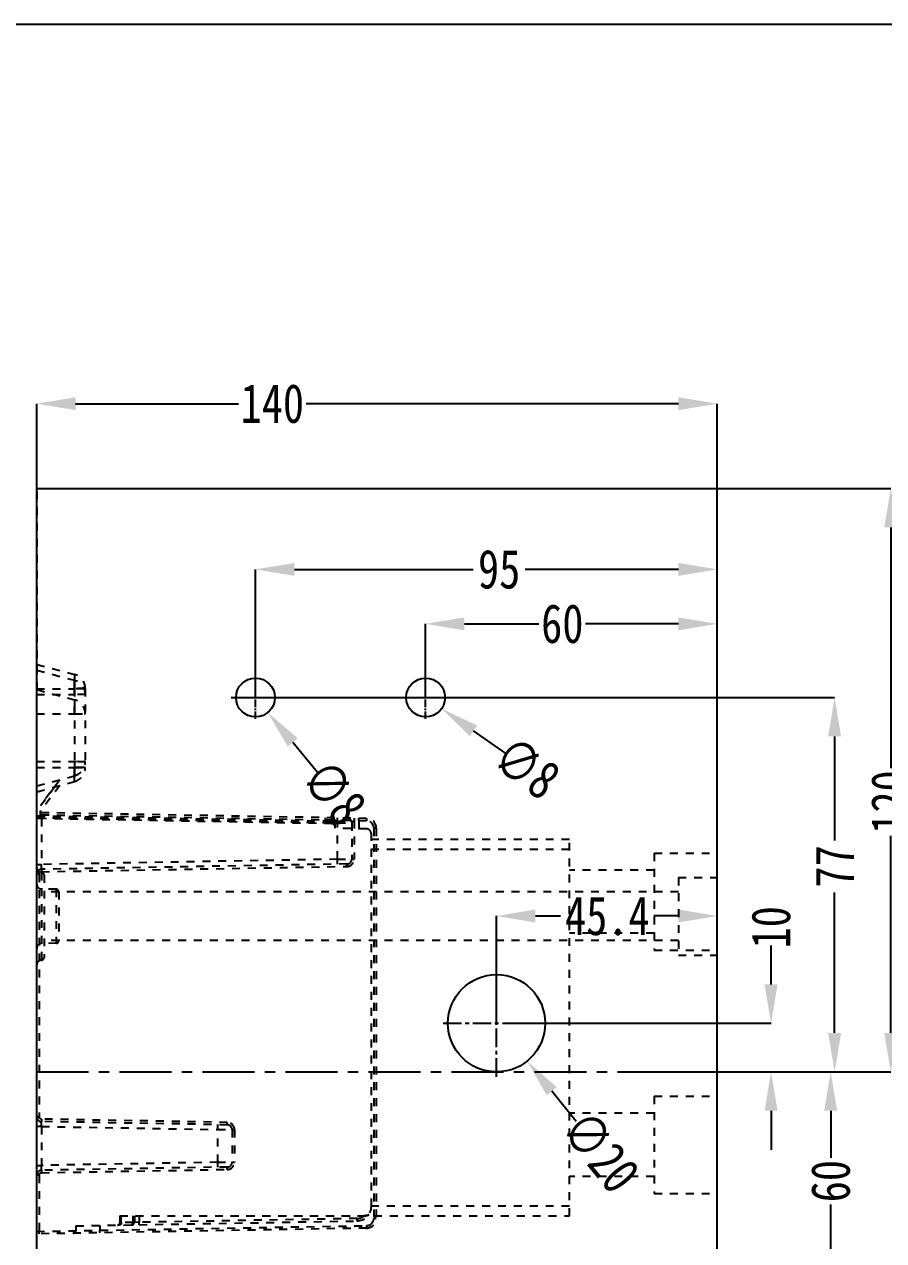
# Model space of a CAD drawing. Header units: millimetres. Extents: x 1803 to 4269, y -6912 to 1836.
# Drawn here: x 3131.9 to 3308.7, y -2241.4 to -1991.2 of the extents above; entities that cross this region are included whole.
import ezdxf

# ---------------------------------------------------------------- set-up
doc = ezdxf.new("R2010")
doc.units = ezdxf.units.MM
doc.header["$LTSCALE"] = 16.335
doc.header["$PDMODE"] = 3
doc.header["$PDSIZE"] = 0.3125
doc.linetypes.add('CENTER', pattern=[0.6, 0.375, -0.075, 0.075, -0.075])
doc.linetypes.add('HIDDEN', pattern=[0.2, 0.1, -0.1])
doc.layers.get('0').update_dxf_attribs({"linetype": 'CONTINUOUS'})
doc.layers.get('Defpoints').update_dxf_attribs({"linetype": 'CONTINUOUS'})
doc.layers.add('DEFAULT_2', color=8, linetype='HIDDEN')
doc.styles.get("Standard").update_dxf_attribs({"font": 'txt', "width": 0.8})
doc.dimstyles.new('11', dxfattribs={"dimtxt": 8, "dimasz": 8, "dimexe": 0, "dimexo": 0, "dimgap": 0, "dimtad": 0, "dimdsep": 46, "dimtxsty": 'Standard', "dimcen": 0, "dimclrd": 4, "dimclre": 4, "dimclrt": 6, "dimazin": 0, "dimtp": 0.01, "dimtm": 0.01, "dimtfac": 1, "dimtofl": 0, "dimtmove": 0, "dimatfit": 3, "dimfxl": 0, "dimtolj": 1, "dimarcsym": 0})

# ---------------------------------------------------------------- blocks, each defined once
blk = doc.blocks.new('*D206')
at = {"color": 4, "lineweight": -2}
for p, q in [((3134.47, -2086.69), (3134.47, -2069.25)), ((3142.47, -2069.25), (3176, -2069.25)), ((3266.47, -2069.25), (3189.87, -2069.25)), ((3274.47, -2086.69), (3274.47, -2069.25))]:
    blk.add_line(p, q, dxfattribs=at)
at = {"color": 4}
for points in [[(3142.47, -2067.92), (3142.47, -2070.58), (3134.47, -2069.25)], [(3266.47, -2067.92), (3266.47, -2070.58), (3274.47, -2069.25)]]:
    blk.add_solid(points, dxfattribs=at)
at = {"layer": 'Defpoints', "color": 0}
for p in [(3134.47, -2069.25), (3134.47, -2086.69), (3274.47, -2086.69)]:
    blk.add_point(p, dxfattribs=at)
at = {"color": 6, "insert": (3182.94, -2069.25), "char_height": 8, "attachment_point": 5}
blk.add_mtext('\\A1;140', dxfattribs=at)
blk = doc.blocks.new('*D207')
at = {"color": 4, "lineweight": -2}
blk.add_line((3245.44, -2216.88), (3240.41, -2210.67), dxfattribs=at)
at = {"color": 4}
blk.add_solid([(3241.44, -2209.83), (3239.37, -2211.51), (3235.37, -2204.45)], dxfattribs=at)
at = {"layer": 'Defpoints', "color": 0}
for p in [(3222.77, -2188.92), (3235.37, -2204.45)]:
    blk.add_point(p, dxfattribs=at)
at = {"color": 6, "insert": (3250.48, -2223.1), "char_height": 8, "attachment_point": 5, "rotation": 309.0355}
blk.add_mtext('\\A1;∅20', dxfattribs=at)
blk = doc.blocks.new('*D210')
at = {"color": 4, "lineweight": -2}
for p, q in [((3214.47, -2129.69), (3214.47, -2114.53)), ((3222.47, -2114.53), (3237.79, -2114.53)), ((3266.47, -2114.53), (3247.39, -2114.53)), ((3274.47, -2129.69), (3274.47, -2114.53))]:
    blk.add_line(p, q, dxfattribs=at)
at = {"color": 4}
for points in [[(3222.47, -2113.2), (3222.47, -2115.87), (3214.47, -2114.53)], [(3266.47, -2113.2), (3266.47, -2115.87), (3274.47, -2114.53)]]:
    blk.add_solid(points, dxfattribs=at)
at = {"layer": 'Defpoints', "color": 0}
for p in [(3274.47, -2114.53), (3214.47, -2129.69), (3274.47, -2129.69)]:
    blk.add_point(p, dxfattribs=at)
at = {"color": 6, "insert": (3242.59, -2114.53), "char_height": 8, "attachment_point": 5}
blk.add_mtext('\\A1;60', dxfattribs=at)
blk = doc.blocks.new('*D211')
at = {"color": 4, "lineweight": -2}
for p, q in [((3179.47, -2129.69), (3179.47, -2103.33)), ((3187.47, -2103.33), (3224.27, -2103.33)), ((3266.47, -2103.33), (3234.93, -2103.33)), ((3274.47, -2129.69), (3274.47, -2103.33))]:
    blk.add_line(p, q, dxfattribs=at)
at = {"color": 4}
for points in [[(3187.47, -2102), (3187.47, -2104.66), (3179.47, -2103.33)], [(3266.47, -2102), (3266.47, -2104.66), (3274.47, -2103.33)]]:
    blk.add_solid(points, dxfattribs=at)
at = {"layer": 'Defpoints', "color": 0}
for p in [(3179.47, -2103.33), (3179.47, -2129.69), (3274.47, -2129.69)]:
    blk.add_point(p, dxfattribs=at)
at = {"color": 6, "insert": (3229.6, -2103.33), "char_height": 8, "attachment_point": 5}
blk.add_mtext('\\A1;95', dxfattribs=at)
blk = doc.blocks.new('*D212')
at = {"color": 4, "lineweight": -2}
blk.add_line((3230.89, -2141.1), (3224.32, -2136.53), dxfattribs=at)
at = {"color": 4}
blk.add_solid([(3225.08, -2135.44), (3223.56, -2137.63), (3217.75, -2131.97)], dxfattribs=at)
at = {"layer": 'Defpoints', "color": 0}
for p in [(3211.18, -2127.4), (3217.75, -2131.97)]:
    blk.add_point(p, dxfattribs=at)
at = {"color": 6, "insert": (3235.27, -2144.14), "char_height": 8, "attachment_point": 5, "rotation": 325.2051}
blk.add_mtext('\\A1;∅8', dxfattribs=at)
blk = doc.blocks.new('*D213')
at = {"color": 4, "lineweight": -2}
blk.add_line((3192.23, -2145.08), (3187.13, -2138.93), dxfattribs=at)
at = {"color": 4}
blk.add_solid([(3188.15, -2138.07), (3186.1, -2139.78), (3182.02, -2132.77)], dxfattribs=at)
at = {"layer": 'Defpoints', "color": 0}
for p in [(3176.92, -2126.61), (3182.02, -2132.77)]:
    blk.add_point(p, dxfattribs=at)
at = {"color": 6, "insert": (3195.64, -2149.19), "char_height": 8, "attachment_point": 5, "rotation": 309.6561}
blk.add_mtext('\\A1;∅8', dxfattribs=at)
blk = doc.blocks.new('*D228')
at = {"color": 4, "lineweight": -2}
for p, q in [((3229.07, -2196.69), (3229.07, -2174.62)), ((3237.07, -2174.62), (3242.25, -2174.62)), ((3266.47, -2174.62), (3261.45, -2174.62)), ((3274.47, -2196.69), (3274.47, -2174.62))]:
    blk.add_line(p, q, dxfattribs=at)
at = {"color": 4}
for points in [[(3237.07, -2173.28), (3237.07, -2175.95), (3229.07, -2174.62)], [(3266.47, -2173.28), (3266.47, -2175.95), (3274.47, -2174.62)]]:
    blk.add_solid(points, dxfattribs=at)
at = {"layer": 'Defpoints', "color": 0}
for p in [(3274.47, -2174.62), (3229.07, -2196.69), (3274.47, -2196.69)]:
    blk.add_point(p, dxfattribs=at)
at = {"color": 6, "insert": (3251.85, -2174.62), "char_height": 8, "attachment_point": 5}
blk.add_mtext('\\A1;45.4', dxfattribs=at)
blk = doc.blocks.new('*D229')
at = {"color": 4, "lineweight": -2}
for p, q in [((3285.53, -2188.69), (3285.53, -2180.69)), ((3232.53, -2196.69), (3285.53, -2196.69)), ((3254.64, -2206.69), (3285.53, -2206.69)), ((3285.53, -2214.69), (3285.53, -2222.69))]:
    blk.add_line(p, q, dxfattribs=at)
at = {"color": 4}
for points in [[(3284.2, -2188.69), (3286.87, -2188.69), (3285.53, -2196.69)], [(3284.2, -2214.69), (3286.87, -2214.69), (3285.53, -2206.69)]]:
    blk.add_solid(points, dxfattribs=at)
at = {"layer": 'Defpoints', "color": 0}
for p in [(3232.53, -2196.69), (3254.64, -2206.69), (3285.53, -2206.69)]:
    blk.add_point(p, dxfattribs=at)
at = {"color": 6, "insert": (3285.53, -2176.95), "char_height": 8, "attachment_point": 5, "rotation": 90}
blk.add_mtext('\\A1;10', dxfattribs=at)
blk = doc.blocks.new('*D230')
at = {"color": 4, "lineweight": -2}
for p, q in [((3265.88, -2086.69), (3310.16, -2086.69)), ((3310.16, -2094.69), (3310.16, -2144.24)), ((3310.16, -2198.69), (3310.16, -2158.11)), ((3259.29, -2206.69), (3310.16, -2206.69))]:
    blk.add_line(p, q, dxfattribs=at)
at = {"color": 4}
for points in [[(3308.82, -2094.69), (3311.49, -2094.69), (3310.16, -2086.69)], [(3308.82, -2198.69), (3311.49, -2198.69), (3310.16, -2206.69)]]:
    blk.add_solid(points, dxfattribs=at)
at = {"layer": 'Defpoints', "color": 0}
for p in [(3265.88, -2086.69), (3310.16, -2086.69), (3259.29, -2206.69)]:
    blk.add_point(p, dxfattribs=at)
at = {"color": 6, "insert": (3310.16, -2151.18), "char_height": 8, "attachment_point": 5, "rotation": 90}
blk.add_mtext('\\A1;120', dxfattribs=at)
blk = doc.blocks.new('*D231')
at = {"color": 4, "lineweight": -2}
for p, q in [((3174.47, -2129.69), (3298.61, -2129.69)), ((3298.61, -2137.69), (3298.61, -2159.1)), ((3298.61, -2198.69), (3298.61, -2169.76)), ((3254.64, -2206.69), (3298.61, -2206.69))]:
    blk.add_line(p, q, dxfattribs=at)
at = {"color": 4}
for points in [[(3297.27, -2137.69), (3299.94, -2137.69), (3298.61, -2129.69)], [(3297.27, -2198.69), (3299.94, -2198.69), (3298.61, -2206.69)]]:
    blk.add_solid(points, dxfattribs=at)
at = {"layer": 'Defpoints', "color": 0}
for p in [(3174.47, -2129.69), (3254.64, -2206.69), (3298.61, -2206.69)]:
    blk.add_point(p, dxfattribs=at)
at = {"color": 6, "insert": (3298.61, -2164.43), "char_height": 8, "attachment_point": 5, "rotation": 90}
blk.add_mtext('\\A1;77', dxfattribs=at)
blk = doc.blocks.new('*D232')
at = {"color": 4, "lineweight": -2}
for p, q in [((3254.64, -2206.69), (3297.8, -2206.69)), ((3297.8, -2214.69), (3297.8, -2224.36)), ((3297.8, -2258.69), (3297.8, -2233.96)), ((3179.47, -2266.69), (3297.8, -2266.69))]:
    blk.add_line(p, q, dxfattribs=at)
at = {"color": 4}
for points in [[(3296.47, -2214.69), (3299.13, -2214.69), (3297.8, -2206.69)], [(3296.47, -2258.69), (3299.13, -2258.69), (3297.8, -2266.69)]]:
    blk.add_solid(points, dxfattribs=at)
at = {"layer": 'Defpoints', "color": 0}
for p in [(3254.64, -2206.69), (3297.8, -2206.69), (3179.47, -2266.69)]:
    blk.add_point(p, dxfattribs=at)
at = {"color": 6, "insert": (3297.8, -2229.16), "char_height": 8, "attachment_point": 5, "rotation": 90}
blk.add_mtext('\\A1;60', dxfattribs=at)

msp = doc.modelspace()

# ---------------------------------------------------------------- linework, layer by layer
at = {"color": 7, "linetype": 'Continuous'}
for p, q in [((3134.469, -2326.687), (3134.469, -2086.687)), ((3134.469, -2086.687), (3274.469, -2086.687)), ((3274.469, -2326.687), (3274.469, -2086.687))]:
    msp.add_line(p, q, dxfattribs=at)
at = {"color": 1, "linetype": 'CENTER', "ltscale": 0.248791}
for p, q in [((3179.469, -2134.087), (3179.469, -2125.287)), ((3214.469, -2134.087), (3214.469, -2125.287)), ((3175.069, -2129.687), (3183.869, -2129.687)), ((3210.069, -2129.687), (3218.869, -2129.687))]:
    msp.add_line(p, q, dxfattribs=at)
at = {"color": 1, "linetype": 'CENTER', "ltscale": 0.621977}
for p, q in [((3229.069, -2207.687), (3229.069, -2185.687)), ((3218.069, -2196.687), (3240.069, -2196.687))]:
    msp.add_line(p, q, dxfattribs=at)
at = {"color": 1, "linetype": 'CENTER', "ltscale": 1.741537}
msp.add_line((3134.469, -2206.687), (3274.469, -2206.687), dxfattribs=at)
msp.add_lwpolyline([(2506.779, -1991.213), (3353.927, -1991.213), (3353.927, -2415.524), (2506.779, -2415.524)], close=True)
at = {"color": 7, "linetype": 'Continuous'}
for centre, radius in [((3179.469, -2129.687), 4), ((3214.469, -2129.687), 4), ((3229.069, -2196.687), 10)]:
    msp.add_circle(centre, radius, dxfattribs=at)
at = {"layer": 'DEFAULT_2', "color": 8, "linetype": 'HIDDEN'}
for p, q in [((3134.584, -2128.095), (3134.584, -2086.687)), ((3134.469, -2108.237), (3134.584, -2108.237)), ((3134.469, -2108.749), (3134.584, -2108.749)), ((3134.469, -2109.607), (3134.584, -2109.607)), ((3134.469, -2110.849), (3134.584, -2110.849)), ((3134.469, -2112), (3134.584, -2112)), ((3134.469, -2112.219), (3134.584, -2112.219)), ((3134.469, -2112.887), (3134.584, -2112.887)), ((3134.469, -2114.612), (3134.584, -2114.612)), ((3134.469, -2122.865), (3142.246, -2124.948)), ((3134.469, -2123.205), (3134.584, -2123.23)), ((3134.469, -2124.065), (3142.246, -2126.148)), ((3134.469, -2127.865), (3142.246, -2127.865)), ((3134.469, -2128.065), (3142.246, -2130.148)), ((3134.469, -2129.065), (3142.246, -2129.065)), ((3142.246, -2127.865), (3142.246, -2144.065)), ((3144.469, -2127.846), (3144.469, -2144.083)), ((3134.469, -2133.065), (3144.469, -2133.065)), ((3134.469, -2142.865), (3144.469, -2142.865)), ((3134.469, -2144.065), (3144.469, -2144.065)), ((3134.469, -2147.865), (3142.246, -2145.781)), ((3139.225, -2146.59), (3135.269, -2151.865)), ((3142.246, -2146.981), (3142.25, -2145.81)), ((3134.469, -2149.065), (3142.246, -2146.981)), ((3138.224, -2148.059), (3134.469, -2153.065)), ((3139.225, -2147.79), (3135.269, -2153.065)), ((3202.342, -2154.549), (3134.469, -2153.365)), ((3202.342, -2155.052), (3134.469, -2153.867)), ((3194.984, -2155.143), (3134.469, -2154.081)), ((3135.269, -2154.598), (3135.269, -2151.865)), ((3134.469, -2154.369), (3196.329, -2155.449)), ((3135.417, -2154.567), (3134.469, -2154.584)), ((3195.28, -2155.645), (3134.469, -2154.584)), ((3135.457, -2154.567), (3135.457, -2164.014)), ((3193.799, -2154.903), (3193.799, -2155.117)), ((3193.799, -2154.903), (3195.774, -2154.928)), ((3194.558, -2154.913), (3193.799, -2154.903)), ((3195.198, -2154.921), (3194.558, -2154.913)), ((3195.625, -2154.927), (3195.198, -2154.921)), ((3195.774, -2154.928), (3195.625, -2154.927)), ((3195.774, -2154.928), (3195.774, -2156.594)), ((3202.324, -2156.708), (3195.774, -2156.594)), ((3196.329, -2162.951), (3196.329, -2155.449)), ((3196.329, -2155.449), (3199.292, -2155.484)), ((3199.292, -2155.484), (3199.292, -2162.917)), ((3199.785, -2155.007), (3199.785, -2162.917)), ((3200.712, -2155.023), (3200.712, -2156.68)), ((3203.823, -2156.559), (3203.823, -2236.814)), ((3204.317, -2156.559), (3203.823, -2156.559)), ((3204.317, -2156.559), (3204.317, -2236.814)), ((3203.312, -2234.337), (3203.312, -2157.713)), ((3244.069, -2158.923), (3203.312, -2158.923)), ((3244.069, -2236.326), (3244.069, -2158.923)), ((3244.069, -2160.923), (3203.312, -2160.923)), ((3261.469, -2161.687), (3261.469, -2181.687)), ((3261.469, -2161.687), (3274.469, -2161.687)), ((3134.469, -2164.014), (3135.457, -2164.014)), ((3196.329, -2162.951), (3135.457, -2164.014)), ((3198.304, -2163.922), (3135.457, -2165.019)), ((3196.329, -2162.951), (3199.292, -2162.917)), ((3199.292, -2162.917), (3199.785, -2162.917)), ((3134.963, -2166.023), (3134.469, -2166.023)), ((3134.963, -2166.023), (3134.963, -2215.906)), ((3135.457, -2165.521), (3198.304, -2164.424)), ((3135.474, -2165.656), (3135.474, -2183.711)), ((3135.977, -2166.159), (3135.977, -2183.209)), ((3261.469, -2165.187), (3244.069, -2165.187)), ((3266.469, -2166.684), (3274.469, -2166.684)), ((3266.469, -2166.684), (3266.469, -2182.684)), ((3138.498, -2169.126), (3135.457, -2169.073)), ((3138.498, -2169.126), (3138.498, -2180.241)), ((3266.469, -2169.684), (3135.977, -2169.684)), ((3138.992, -2169.629), (3138.992, -2179.739)), ((3261.469, -2178.187), (3244.069, -2178.187)), ((3138.498, -2180.241), (3135.457, -2180.295)), ((3266.469, -2179.684), (3135.977, -2179.684)), ((3261.469, -2181.687), (3274.469, -2181.687)), ((3266.469, -2182.684), (3274.469, -2182.684)), ((3261.469, -2211.687), (3274.469, -2211.687)), ((3261.469, -2211.687), (3261.469, -2231.687)), ((3134.469, -2215.906), (3134.963, -2215.906)), ((3173.682, -2217.076), (3135.457, -2216.409)), ((3261.469, -2215.187), (3244.069, -2215.187)), ((3135.457, -2217.916), (3134.469, -2217.916)), ((3173.682, -2217.578), (3135.457, -2216.911)), ((3135.457, -2217.916), (3135.457, -2225.922)), ((3135.457, -2217.916), (3171.707, -2218.549)), ((3171.707, -2225.289), (3171.707, -2218.549)), ((3171.707, -2218.549), (3174.669, -2218.583)), ((3174.669, -2218.583), (3174.669, -2225.254)), ((3175.163, -2218.583), (3174.669, -2218.583)), ((3175.163, -2218.583), (3175.163, -2225.255)), ((3134.469, -2225.922), (3135.457, -2225.922)), ((3171.707, -2225.289), (3135.457, -2225.922)), ((3173.682, -2226.259), (3135.457, -2226.927)), ((3171.707, -2225.289), (3174.669, -2225.254)), ((3174.669, -2225.254), (3175.163, -2225.254)), ((3134.963, -2227.931), (3134.469, -2227.931)), ((3134.963, -2227.931), (3134.963, -2239.498)), ((3135.457, -2227.429), (3173.682, -2226.762)), ((3261.469, -2228.187), (3244.069, -2228.187)), ((3261.469, -2231.687), (3274.469, -2231.687)), ((3151.554, -2236.326), (3151.554, -2237.709)), ((3151.554, -2236.326), (3244.069, -2236.326)), ((3151.849, -2237.701), (3151.849, -2236.326)), ((3154.275, -2236.326), (3154.275, -2237.659)), ((3154.569, -2236.326), (3154.569, -2237.656)), ((3155.557, -2236.326), (3155.557, -2237.631)), ((3244.069, -2234.326), (3203.312, -2234.326)), ((3134.469, -2239.506), (3202.342, -2238.322)), ((3202.342, -2238.824), (3134.469, -2240.009)), ((3142.509, -2238.361), (3200.349, -2237.351)), ((3142.509, -2238.361), (3142.509, -2239.375)), ((3147.447, -2238.275), (3147.447, -2239.28)), ((3151.849, -2237.701), (3151.554, -2237.709)), ((3154.275, -2237.659), (3151.849, -2237.701)), ((3154.275, -2237.659), (3154.569, -2237.656)), ((3154.435, -2237.658), (3154.275, -2237.659)), ((3154.535, -2237.657), (3154.435, -2237.658)), ((3155.557, -2237.631), (3154.569, -2237.656)), ((3200.349, -2236.849), (3155.557, -2237.631)), ((3204.317, -2236.814), (3203.823, -2236.814)), ((3134.469, -2239.498), (3134.963, -2239.498))]:
    msp.add_line(p, q, dxfattribs=at)
for centre, radius, start, end in [((3141.469, -2127.846), 3, 0, 75), ((3141.469, -2129.046), 3, 0, 75), ((3681.906, -2128.047), 539.66, 179.86229, 179.98062), ((3141.469, -2133.046), 3, 0, 75), ((3141.469, -2142.883), 3, 285, 0), ((3141.469, -2144.083), 3, 285, 0), ((3030.735, -2145.388), 111.515, 359.78316, 0.10669), ((3219.45, -2155.568), 25.655, 178.99337, 179.54077), ((3195.763, -2155.151), 0.779, 179.41812, 197.62585), ((3195.272, -2154.928), 0.502, 0.00002, 89.00188), ((3195.272, -2156.148), 0.502, 0, 89), ((3194.533, -2156.147), 1.241, 359.9728, 13.61408), ((3198.287, -2155.484), 1.005, 0, 89), ((3202.307, -2156.559), 2.01, 0, 89), ((3202.331, -2156.559), 1.492, 0.01915, 89.0024), ((3202.307, -2157.713), 1.005, 0.00225, 89.00225), ((3198.278, -2162.917), 1.507, 270.99675, 359.99679), ((3198.287, -2162.917), 1.005, 271, 0), ((3135.474, -2164.651), 1.005, 180, 270), ((3135.474, -2166.023), 1.005, 91, 180), ((3135.474, -2166.159), 0.502, 0, 90), ((3135.474, -2168.068), 1.005, 180, 269), ((3138.489, -2169.629), 0.502, 0, 89), ((3135.474, -2181.299), 1.005, 91, 180), ((3138.489, -2179.739), 0.502, 271, 0), ((3135.474, -2184.716), 1.005, 90, 180), ((3135.474, -2183.209), 0.502, 270, 0), ((3135.474, -2215.906), 1.005, 180, 269), ((3173.655, -2218.583), 1.507, 0.00319, 89.00323), ((3173.664, -2218.583), 1.005, 0.00002, 89.00127), ((3173.664, -2225.254), 1.005, 270.99874, 359.99998), ((3173.655, -2225.254), 1.507, 270.99675, 359.99679), ((3135.474, -2227.931), 1.005, 91, 180), ((3200.297, -2234.337), 3.015, 270.99688, 359.99689), ((3200.313, -2234.346), 2.5, 270.99212, 309.79439), ((3151.052, -2237.709), 0.502, 271, 0), ((3154.067, -2237.656), 0.502, 271, 0), ((3202.307, -2236.814), 2.01, 271, 0), ((3202.315, -2236.814), 1.507, 270.9976, 359.99386), ((3142.007, -2239.375), 0.502, 271, 0)]:
    msp.add_arc(centre, radius, start, end, dxfattribs=at)
msp.add_ellipse((3174.312, -2234.326), major_axis=(114.58, 0), ratio=0.0174551, start_param=4.712389, end_param=4.955677, dxfattribs=at)
for points, knots in [([(3142.246, -2127.865), (3142.246, -2127.493), (3142.247, -2126.953), (3142.248, -2126.266), (3142.249, -2125.829), (3142.25, -2125.474), (3142.252, -2125.226), (3142.249, -2125.087), (3142.249, -2125.005), (3142.245, -2124.985), (3142.247, -2124.944), (3142.246, -2124.948)], [0, 0, 0, 0, 0.3825619, 0.555479, 0.7068446, 0.8309321, 0.9234433, 0.9566603, 0.980697, 0.9952465, 1, 1, 1, 1]), ([(3142.246, -2124.948), (3142.248, -2125.022), (3142.246, -2125.307), (3142.25, -2125.907), (3142.253, -2126.806), (3142.246, -2127.493), (3142.246, -2127.865)], [0, 0, 0, 0, 0.0762271, 0.2930501, 0.6174868, 1, 1, 1, 1]), ([(3142.246, -2129.065), (3142.246, -2128.693), (3142.247, -2128.153), (3142.248, -2127.466), (3142.249, -2127.029), (3142.25, -2126.674), (3142.252, -2126.426), (3142.249, -2126.287), (3142.249, -2126.205), (3142.245, -2126.185), (3142.247, -2126.144), (3142.246, -2126.148)], [0, 0, 0, 0, 0.3825619, 0.555479, 0.7068446, 0.8309321, 0.9234433, 0.9566603, 0.980697, 0.9952465, 1, 1, 1, 1]), ([(3142.246, -2126.148), (3142.248, -2126.222), (3142.246, -2126.507), (3142.25, -2127.107), (3142.253, -2128.006), (3142.246, -2128.693), (3142.246, -2129.065)], [0, 0, 0, 0, 0.0762271, 0.2930501, 0.6174868, 1, 1, 1, 1]), ([(3144.469, -2127.865), (3144.456, -2127.865), (3144.404, -2127.849), (3144.285, -2127.847), (3144.092, -2127.845), (3143.7, -2127.85), (3143.077, -2127.841), (3142.542, -2127.864), (3142.246, -2127.865)], [0, 0, 0, 0, 0.0183996, 0.072013, 0.1597107, 0.2791243, 0.5998015, 1, 1, 1, 1]), ([(3144.234, -2127.873), (3144.123, -2127.874), (3143.769, -2127.871), (3143.106, -2127.877), (3142.554, -2127.865), (3142.246, -2127.865)], [0, 0, 0, 0, 0.1679253, 0.5345222, 1, 1, 1, 1]), ([(3144.469, -2127.865), (3144.522, -2127.865), (3144.238, -2127.877), (3144.115, -2127.872), (3143.679, -2127.873), (3143.087, -2127.875), (3142.542, -2127.865), (3142.246, -2127.865)], [0, 0, 0, 0, 0.0716829, 0.1594989, 0.2788798, 0.5996758, 1, 1, 1, 1]), ([(3144.469, -2129.065), (3144.456, -2129.065), (3144.404, -2129.049), (3144.285, -2129.047), (3144.092, -2129.045), (3143.7, -2129.05), (3143.077, -2129.041), (3142.542, -2129.064), (3142.246, -2129.065)], [0, 0, 0, 0, 0.0183996, 0.072013, 0.1597107, 0.2791243, 0.5998015, 1, 1, 1, 1]), ([(3144.469, -2129.065), (3144.522, -2129.065), (3144.238, -2129.077), (3144.115, -2129.072), (3143.679, -2129.073), (3143.087, -2129.075), (3142.542, -2129.065), (3142.246, -2129.065)], [0, 0, 0, 0, 0.0716829, 0.1594989, 0.2788798, 0.5996758, 1, 1, 1, 1]), ([(3144.469, -2127.865), (3144.474, -2127.865), (3144.313, -2127.876), (3144.308, -2127.873), (3144.234, -2127.873)], [0, 0, 0, 0, 0.0617432, 1, 1, 1, 1]), ([(3142.246, -2133.065), (3142.246, -2132.693), (3142.247, -2132.153), (3142.248, -2131.466), (3142.249, -2131.029), (3142.25, -2130.674), (3142.252, -2130.426), (3142.249, -2130.287), (3142.249, -2130.205), (3142.245, -2130.185), (3142.247, -2130.144), (3142.246, -2130.148)], [0, 0, 0, 0, 0.3825577, 0.5554725, 0.7068363, 0.8309231, 0.9234351, 0.9566532, 0.9806915, 0.9952434, 1, 1, 1, 1]), ([(3142.246, -2130.148), (3142.248, -2130.222), (3142.246, -2130.507), (3142.25, -2131.107), (3142.253, -2132.006), (3142.246, -2132.693), (3142.246, -2133.065)], [0, 0, 0, 0, 0.076233, 0.2930546, 0.6174895, 1, 1, 1, 1]), ([(3142.246, -2133.065), (3142.542, -2133.064), (3143.077, -2133.041), (3143.7, -2133.051), (3144.092, -2133.045), (3144.285, -2133.047), (3144.404, -2133.049), (3144.456, -2133.065), (3144.469, -2133.065)], [0, 0, 0, 0, 0.4002021, 0.7208821, 0.8402976, 0.9279952, 0.9816022, 1, 1, 1, 1]), ([(3142.246, -2142.865), (3142.246, -2143.236), (3142.247, -2143.777), (3142.248, -2144.463), (3142.249, -2144.9), (3142.25, -2145.255), (3142.252, -2145.503), (3142.249, -2145.642), (3142.249, -2145.724), (3142.245, -2145.744), (3142.247, -2145.785), (3142.246, -2145.781)], [0, 0, 0, 0, 0.3825619, 0.555479, 0.7068446, 0.8309321, 0.9234433, 0.9566603, 0.980697, 0.9952465, 1, 1, 1, 1]), ([(3142.246, -2145.781), (3142.248, -2145.707), (3142.246, -2145.422), (3142.25, -2144.822), (3142.253, -2143.924), (3142.246, -2143.236), (3142.246, -2142.865)], [0, 0, 0, 0, 0.0762271, 0.2930501, 0.6174868, 1, 1, 1, 1]), ([(3144.469, -2142.865), (3144.456, -2142.865), (3144.404, -2142.88), (3144.285, -2142.882), (3144.092, -2142.884), (3143.7, -2142.879), (3143.077, -2142.889), (3142.542, -2142.865), (3142.246, -2142.865)], [0, 0, 0, 0, 0.0183996, 0.072013, 0.1597107, 0.2791243, 0.5998015, 1, 1, 1, 1]), ([(3142.246, -2144.065), (3142.542, -2144.065), (3143.087, -2144.054), (3143.679, -2144.057), (3144.115, -2144.057), (3144.238, -2144.053), (3144.522, -2144.065), (3144.469, -2144.065)], [0, 0, 0, 0, 0.4003267, 0.7211246, 0.8405057, 0.9283228, 1, 1, 1, 1]), ([(3142.246, -2146.981), (3142.248, -2146.907), (3142.246, -2146.622), (3142.25, -2146.022), (3142.252, -2145.124), (3142.246, -2144.436), (3142.246, -2144.065)], [0, 0, 0, 0, 0.0762223, 0.2930438, 0.617482, 1, 1, 1, 1]), ([(3144.23, -2144.083), (3144.118, -2144.084), (3143.854, -2144.079), (3143.193, -2144.09), (3142.643, -2144.065), (3142.246, -2144.065)], [0, 0, 0, 0, 0.1686046, 0.3997477, 1, 1, 1, 1]), ([(3142.251, -2145.18), (3142.25, -2145.09), (3142.249, -2144.718), (3142.246, -2144.346), (3142.246, -2144.065)], [0, 0, 0, 0, 0.2420057, 1, 1, 1, 1]), ([(3142.246, -2144.065), (3142.246, -2144.436), (3142.247, -2144.977), (3142.248, -2145.663), (3142.248, -2146.1), (3142.25, -2146.455), (3142.252, -2146.703), (3142.249, -2146.842), (3142.249, -2146.924), (3142.245, -2146.944), (3142.247, -2146.985), (3142.246, -2146.981)], [0, 0, 0, 0, 0.3825648, 0.5554823, 0.7068487, 0.8309385, 0.9234512, 0.9566674, 0.9807022, 0.9952492, 1, 1, 1, 1]), ([(3144.469, -2144.065), (3144.449, -2144.065), (3144.371, -2144.087), (3144.29, -2144.083), (3144.23, -2144.083)], [0, 0, 0, 0, 0.2555639, 1, 1, 1, 1]), ([(3193.799, -2155.619), (3193.796, -2155.619), (3193.8, -2155.599), (3193.795, -2155.578), (3193.797, -2155.529), (3193.795, -2155.438), (3193.797, -2155.297), (3193.798, -2155.179), (3193.799, -2155.117)], [0, 0, 0, 0, 0.0191522, 0.0751161, 0.1668455, 0.2931836, 0.629857, 1, 1, 1, 1]), ([(3193.799, -2154.4), (3193.803, -2154.4), (3193.798, -2154.421), (3193.804, -2154.442), (3193.802, -2154.491), (3193.804, -2154.58), (3193.802, -2154.721), (3193.8, -2154.839), (3193.799, -2154.903)], [0, 0, 0, 0, 0.0196696, 0.0765288, 0.1686557, 0.292827, 0.6178151, 1, 1, 1, 1]), ([(3195.774, -2156.148), (3195.774, -2155.928), (3195.683, -2155.579), (3195.36, -2155.231), (3195.113, -2155.146), (3194.984, -2155.143)], [0, 0, 0, 0, 0.4729525, 0.7234159, 1, 1, 1, 1]), ([(3194.984, -2155.143), (3194.984, -2155.205), (3194.999, -2155.328), (3195.061, -2155.524), (3195.194, -2155.644), (3195.28, -2155.645)], [0, 0, 0, 0, 0.2971234, 0.5851209, 1, 1, 1, 1]), ([(3194.984, -2155.143), (3195.019, -2155.144), (3195.15, -2155.157), (3195.276, -2155.211), (3195.355, -2155.265)], [0, 0, 0, 0, 0.2663523, 1, 1, 1, 1]), ([(3195.127, -2155.571), (3195.138, -2155.583), (3195.182, -2155.62), (3195.239, -2155.645), (3195.28, -2155.645)], [0, 0, 0, 0, 0.2832268, 1, 1, 1, 1]), ([(3196.329, -2155.449), (3196.332, -2155.321), (3196.334, -2155.135), (3196.336, -2154.899), (3196.337, -2154.747), (3196.335, -2154.627), (3196.339, -2154.528), (3196.327, -2154.485), (3196.336, -2154.444), (3196.329, -2154.444)], [0, 0, 0, 0, 0.3824517, 0.5552693, 0.7066449, 0.8309297, 0.9234718, 0.9804167, 1, 1, 1, 1]), ([(3199.292, -2155.484), (3199.294, -2155.456), (3199.336, -2155.373), (3199.428, -2155.16), (3199.637, -2155.002), (3199.785, -2155.007)], [0, 0, 0, 0, 0.117646, 0.3771468, 1, 1, 1, 1]), ([(3199.785, -2154.505), (3199.789, -2154.505), (3199.784, -2154.525), (3199.79, -2154.547), (3199.788, -2154.598), (3199.79, -2154.689), (3199.788, -2154.829), (3199.787, -2154.946), (3199.785, -2155.007)], [0, 0, 0, 0, 0.0200081, 0.0779565, 0.1719189, 0.2998581, 0.6356733, 1, 1, 1, 1]), ([(3200.712, -2155.023), (3200.713, -2154.961), (3200.714, -2154.843), (3200.716, -2154.702), (3200.714, -2154.612), (3200.716, -2154.562), (3200.71, -2154.541), (3200.715, -2154.521), (3200.712, -2154.521)], [0, 0, 0, 0, 0.3701428, 0.7068154, 0.833154, 0.9248853, 0.98085, 1, 1, 1, 1]), ([(3202.342, -2154.549), (3202.345, -2154.549), (3202.341, -2154.57), (3202.347, -2154.591), (3202.345, -2154.64), (3202.346, -2154.729), (3202.344, -2154.87), (3202.343, -2154.988), (3202.342, -2155.052)], [0, 0, 0, 0, 0.0196696, 0.0765288, 0.1686557, 0.292827, 0.6178151, 1, 1, 1, 1]), ([(3135.457, -2165.019), (3135.45, -2165.019), (3135.459, -2164.977), (3135.447, -2164.935), (3135.451, -2164.836), (3135.449, -2164.716), (3135.45, -2164.565), (3135.452, -2164.328), (3135.454, -2164.142), (3135.457, -2164.014)], [0, 0, 0, 0, 0.0199844, 0.0773917, 0.1693716, 0.2929419, 0.444432, 0.6174703, 1, 1, 1, 1]), ([(3196.329, -2163.956), (3196.336, -2163.956), (3196.327, -2163.915), (3196.339, -2163.873), (3196.335, -2163.774), (3196.337, -2163.653), (3196.336, -2163.502), (3196.334, -2163.266), (3196.332, -2163.079), (3196.329, -2162.951)], [0, 0, 0, 0, 0.0195503, 0.076437, 0.1688607, 0.2930452, 0.444431, 0.6173578, 1, 1, 1, 1]), ([(3198.304, -2164.424), (3198.303, -2164.362), (3198.302, -2164.244), (3198.3, -2164.103), (3198.302, -2164.012), (3198.299, -2163.962), (3198.305, -2163.941), (3198.301, -2163.922), (3198.304, -2163.922)], [0, 0, 0, 0, 0.3701424, 0.7068167, 0.8331551, 0.9248844, 0.9808479, 1, 1, 1, 1]), ([(3134.963, -2166.023), (3134.963, -2165.897), (3135.078, -2165.642), (3135.331, -2165.523), (3135.457, -2165.521)], [0, 0, 0, 0, 0.5000038, 1, 1, 1, 1]), ([(3135.457, -2165.019), (3135.453, -2165.019), (3135.458, -2165.038), (3135.452, -2165.059), (3135.454, -2165.109), (3135.452, -2165.2), (3135.454, -2165.341), (3135.456, -2165.459), (3135.457, -2165.521)], [0, 0, 0, 0, 0.0191523, 0.0751161, 0.1668455, 0.2931835, 0.629857, 1, 1, 1, 1]), ([(3135.457, -2216.409), (3135.331, -2216.406), (3135.078, -2216.287), (3134.963, -2216.032), (3134.963, -2215.906)], [0, 0, 0, 0, 0.4999962, 1, 1, 1, 1]), ([(3135.457, -2216.409), (3135.456, -2216.471), (3135.454, -2216.589), (3135.452, -2216.73), (3135.454, -2216.82), (3135.452, -2216.87), (3135.458, -2216.891), (3135.453, -2216.911), (3135.457, -2216.911)], [0, 0, 0, 0, 0.370143, 0.7068165, 0.8331545, 0.9248839, 0.9808477, 1, 1, 1, 1]), ([(3135.457, -2217.916), (3135.454, -2217.788), (3135.452, -2217.601), (3135.45, -2217.365), (3135.449, -2217.214), (3135.451, -2217.094), (3135.447, -2216.995), (3135.459, -2216.952), (3135.45, -2216.911), (3135.457, -2216.911)], [0, 0, 0, 0, 0.3825264, 0.5555663, 0.707058, 0.8306291, 0.922609, 0.980016, 1, 1, 1, 1]), ([(3171.707, -2218.549), (3171.709, -2218.42), (3171.712, -2218.234), (3171.714, -2217.998), (3171.715, -2217.847), (3171.712, -2217.726), (3171.717, -2217.627), (3171.705, -2217.584), (3171.713, -2217.544), (3171.707, -2217.544)], [0, 0, 0, 0, 0.3824517, 0.5552693, 0.7066449, 0.8309297, 0.9234718, 0.9804167, 1, 1, 1, 1]), ([(3173.682, -2217.578), (3173.679, -2217.578), (3173.683, -2217.558), (3173.677, -2217.537), (3173.679, -2217.488), (3173.677, -2217.397), (3173.679, -2217.256), (3173.681, -2217.138), (3173.682, -2217.076)], [0, 0, 0, 0, 0.0191521, 0.0751156, 0.1668449, 0.2931833, 0.6298576, 1, 1, 1, 1]), ([(3135.457, -2226.927), (3135.45, -2226.927), (3135.459, -2226.885), (3135.447, -2226.843), (3135.451, -2226.744), (3135.449, -2226.624), (3135.45, -2226.473), (3135.452, -2226.236), (3135.454, -2226.05), (3135.457, -2225.922)], [0, 0, 0, 0, 0.0199844, 0.0773917, 0.1693716, 0.2929419, 0.444432, 0.6174703, 1, 1, 1, 1]), ([(3171.707, -2226.294), (3171.713, -2226.294), (3171.705, -2226.253), (3171.717, -2226.211), (3171.712, -2226.111), (3171.715, -2225.991), (3171.714, -2225.84), (3171.712, -2225.603), (3171.709, -2225.417), (3171.707, -2225.289)], [0, 0, 0, 0, 0.0195503, 0.076437, 0.1688607, 0.2930452, 0.444431, 0.6173578, 1, 1, 1, 1]), ([(3173.682, -2226.762), (3173.681, -2226.7), (3173.679, -2226.582), (3173.677, -2226.441), (3173.679, -2226.35), (3173.677, -2226.3), (3173.683, -2226.279), (3173.679, -2226.259), (3173.682, -2226.259)], [0, 0, 0, 0, 0.3701424, 0.7068167, 0.8331551, 0.9248844, 0.9808479, 1, 1, 1, 1]), ([(3134.963, -2227.931), (3134.963, -2227.805), (3135.078, -2227.55), (3135.331, -2227.431), (3135.457, -2227.429)], [0, 0, 0, 0, 0.5000038, 1, 1, 1, 1]), ([(3135.457, -2226.927), (3135.453, -2226.927), (3135.458, -2226.946), (3135.452, -2226.967), (3135.454, -2227.017), (3135.452, -2227.108), (3135.454, -2227.249), (3135.456, -2227.367), (3135.457, -2227.429)], [0, 0, 0, 0, 0.0191523, 0.0751161, 0.1668455, 0.2931835, 0.629857, 1, 1, 1, 1]), ([(3202.769, -2236.062), (3202.697, -2236.166), (3202.372, -2236.257), (3202.086, -2236.266), (3201.914, -2236.267)], [0, 0, 0, 0, 0.4213112, 1, 1, 1, 1]), ([(3202.301, -2236.247), (3202.328, -2236.244), (3202.43, -2236.231), (3202.531, -2236.209), (3202.6, -2236.182)], [0, 0, 0, 0, 0.2705312, 1, 1, 1, 1]), ([(3202.6, -2236.182), (3202.618, -2236.175), (3202.681, -2236.147), (3202.74, -2236.104), (3202.769, -2236.062)], [0, 0, 0, 0, 0.2792896, 1, 1, 1, 1]), ([(3151.849, -2237.701), (3151.849, -2237.763), (3151.831, -2237.888), (3151.751, -2238.093), (3151.598, -2238.202), (3151.502, -2238.204)], [0, 0, 0, 0, 0.2826677, 0.5621092, 1, 1, 1, 1]), ([(3153.928, -2238.161), (3154.025, -2238.16), (3154.177, -2238.05), (3154.257, -2237.845), (3154.275, -2237.721), (3154.275, -2237.659)], [0, 0, 0, 0, 0.4378908, 0.7173323, 1, 1, 1, 1]), ([(3154.275, -2237.659), (3154.276, -2237.779), (3154.239, -2237.944), (3154.135, -2238.064), (3154.108, -2238.087)], [0, 0, 0, 0, 0.7677543, 1, 1, 1, 1]), ([(3155.557, -2238.133), (3155.56, -2238.133), (3155.556, -2238.113), (3155.561, -2238.092), (3155.559, -2238.042), (3155.561, -2237.952), (3155.559, -2237.81), (3155.558, -2237.693), (3155.557, -2237.631)], [0, 0, 0, 0, 0.0191516, 0.0751156, 0.1668456, 0.2931838, 0.629857, 1, 1, 1, 1]), ([(3200.349, -2236.849), (3200.35, -2236.913), (3200.352, -2237.031), (3200.354, -2237.171), (3200.352, -2237.26), (3200.354, -2237.309), (3200.348, -2237.331), (3200.353, -2237.351), (3200.349, -2237.351)], [0, 0, 0, 0, 0.3818861, 0.7066396, 0.8309632, 0.9232078, 0.9802394, 1, 1, 1, 1]), ([(3202.342, -2238.322), (3202.343, -2238.386), (3202.344, -2238.504), (3202.346, -2238.644), (3202.345, -2238.733), (3202.347, -2238.782), (3202.341, -2238.804), (3202.345, -2238.824), (3202.342, -2238.824)], [0, 0, 0, 0, 0.3818861, 0.7066396, 0.8309632, 0.9232078, 0.9802394, 1, 1, 1, 1]), ([(3134.963, -2240), (3134.959, -2240), (3134.964, -2239.978), (3134.958, -2239.956), (3134.96, -2239.904), (3134.959, -2239.816), (3134.961, -2239.677), (3134.962, -2239.561), (3134.963, -2239.498)], [0, 0, 0, 0, 0.0216433, 0.0827519, 0.1784394, 0.3036986, 0.6228451, 1, 1, 1, 1]), ([(3147.447, -2239.782), (3147.45, -2239.782), (3147.445, -2239.762), (3147.451, -2239.741), (3147.449, -2239.692), (3147.451, -2239.601), (3147.449, -2239.46), (3147.448, -2239.342), (3147.447, -2239.28)], [0, 0, 0, 0, 0.0191497, 0.0751145, 0.166846, 0.2931847, 0.6298572, 1, 1, 1, 1])]:
    msp.add_open_spline(points, degree=3, knots=knots, dxfattribs=at)
for points in [[(3195.355, -2155.265), (3195.415, -2155.306), (3195.47, -2155.356), (3195.517, -2155.411)], [(3195.517, -2155.411), (3195.569, -2155.471), (3195.613, -2155.538), (3195.648, -2155.608)], [(3195.648, -2155.608), (3195.688, -2155.686), (3195.719, -2155.77), (3195.739, -2155.855)], [(3203.816, -2156.414), (3203.783, -2156.081), (3203.626, -2155.742), (3203.391, -2155.502)], [(3201.914, -2236.267), (3202.043, -2236.266), (3202.172, -2236.262), (3202.301, -2236.247)], [(3151.801, -2237.957), (3151.833, -2237.876), (3151.849, -2237.788), (3151.849, -2237.701)], [(3154.059, -2238.122), (3154.02, -2238.145), (3153.974, -2238.161), (3153.928, -2238.161)], [(3154.108, -2238.087), (3154.092, -2238.1), (3154.076, -2238.112), (3154.059, -2238.122)], [(3203.391, -2237.871), (3203.525, -2237.734), (3203.636, -2237.567), (3203.709, -2237.39)], [(3203.709, -2237.39), (3203.783, -2237.209), (3203.823, -2237.01), (3203.823, -2236.814)]]:
    msp.add_open_spline(points, degree=3, dxfattribs=at)

# ---------------------------------------------------------------- dimensions: what is measured, and where the dimension line sits
for base, p1, p2, picture, middle in [((3134.469, -2069.251), (3274.469, -2086.687), (3134.469, -2086.687), '*D206', (3182.938, -2069.251)), ((3179.469, -2103.33), (3274.469, -2129.687), (3179.469, -2129.687), '*D211', (3229.599, -2103.33)), ((3274.469, -2114.532), (3214.469, -2129.687), (3274.469, -2129.687), '*D210', (3242.589, -2114.532)), ((3274.469, -2174.617), (3229.069, -2196.687), (3274.469, -2196.687), '*D228', (3251.851, -2174.617))]:
    dim = msp.add_linear_dim(base=base, p1=p1, p2=p2, dimstyle='11', override={"dimfxl": 1.25, "dimarcsym": 1})
    dim.commit()
    dim.dimension.update_dxf_attribs({"geometry": picture, "text_midpoint": middle, "dimtype": 160})
for base, p1, p2, picture, middle in [((3310.158, -2086.687), (3259.289, -2206.687), (3265.882, -2086.687), '*D230', (3310.158, -2151.176)), ((3298.608, -2206.687), (3174.469, -2129.687), (3254.635, -2206.687), '*D231', (3298.608, -2164.428)), ((3285.534, -2206.687), (3232.531, -2196.687), (3254.635, -2206.687), '*D229', (3285.534, -2176.953)), ((3297.8, -2206.687), (3179.469, -2266.687), (3254.635, -2206.687), '*D232', (3297.8, -2229.16))]:
    dim = msp.add_linear_dim(base=base, p1=p1, p2=p2, angle=90, dimstyle='11', override={"dimfxl": 1.25, "dimarcsym": 1})
    dim.commit()
    dim.dimension.update_dxf_attribs({"geometry": picture, "text_midpoint": middle, "dimtype": 160})
for p1, p2, picture, middle in [((3176.917, -2126.607), (3182.022, -2132.766), '*D213', (3195.636, -2149.191)), ((3211.184, -2127.404), (3217.754, -2131.969), '*D212', (3235.273, -2144.143)), ((3222.771, -2188.919), (3235.367, -2204.454), '*D207', (3250.482, -2223.096))]:
    dim = msp.add_diameter_dim_2p(p1=p1, p2=p2, dimstyle='11', override={"dimfxl": 1.25, "dimarcsym": 1})
    dim.commit()
    dim.dimension.update_dxf_attribs({"geometry": picture, "text_midpoint": middle})

doc.saveas('drawing.dxf')
